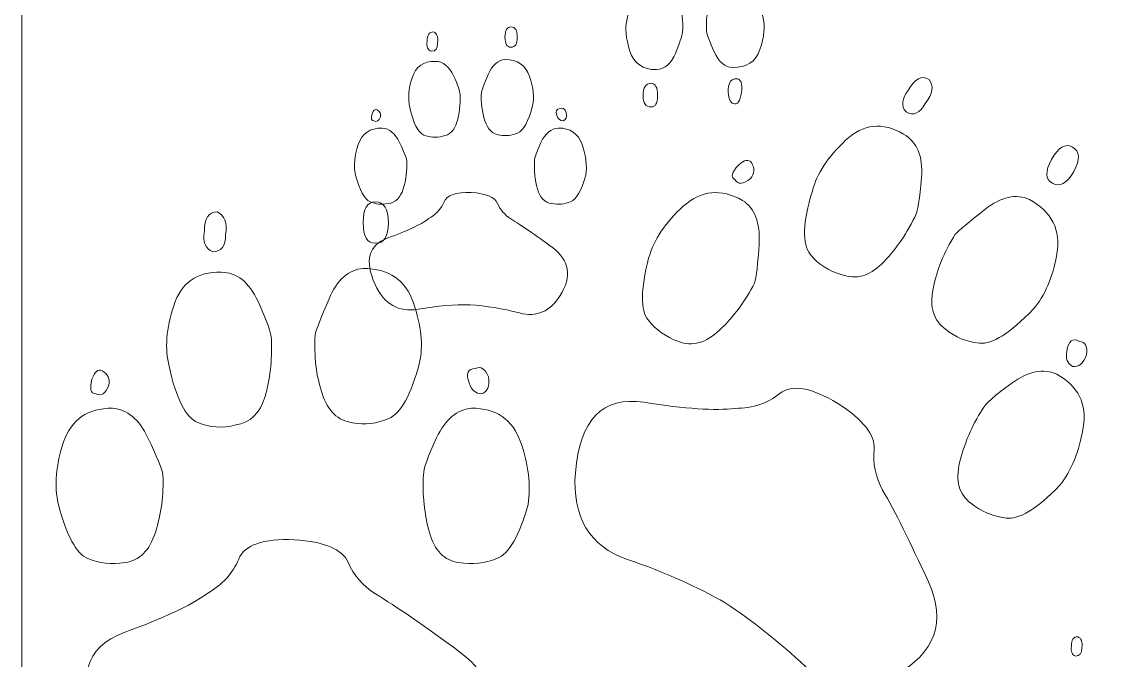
# Model space of a CAD drawing. Header units: centimetres. Extents: x -9.9 to 9.7, y -12.2 to 6.9.
# Drawn here: x -9.906 to -6.419, y -3.515 to -1.465 of the extents above; entities that cross this region are included whole.
import ezdxf

# ---------------------------------------------------------------- set-up
doc = ezdxf.new("R2010")
doc.units = ezdxf.units.CM
doc.header["$MEASUREMENT"] = 0
doc.layers.add('layer 1', color=7, linetype='Continuous')

msp = doc.modelspace()

# ---------------------------------------------------------------- linework, layer by layer
at = {"layer": 'layer 1', "color": 177, "lineweight": 9}
msp.add_lwpolyline([(-9.90571, -12.21967), (-0.51173, -12.21967), (-0.51173, 6.88143), (-9.90571, 6.88143), (-9.90571, -12.21967)], close=True, dxfattribs=at)
for points, knots in [([(-7.86711, -1.61873), (-7.83983, -1.61673), (-7.81954, -1.59944), (-7.80624, -1.56651), (-7.80624, -1.56651), (-7.79293, -1.53391), (-7.78528, -1.51129), (-7.78329, -1.49898), (-7.78329, -1.49898), (-7.78129, -1.46372), (-7.78495, -1.43079), (-7.7936, -1.39985), (-7.7936, -1.39985), (-7.80225, -1.36892), (-7.81954, -1.35096), (-7.84482, -1.34597), (-7.84482, -1.34597), (-7.86877, -1.34597), (-7.89106, -1.35029), (-7.91168, -1.35961), (-7.91168, -1.35961), (-7.93197, -1.36859), (-7.94861, -1.40052), (-7.96158, -1.45507), (-7.96158, -1.45507), (-7.9689, -1.48434), (-7.9659, -1.51894), (-7.9526, -1.55886), (-7.9526, -1.55886), (-7.93929, -1.59877), (-7.91069, -1.61873), (-7.86711, -1.61873)], [0, 0, 0, 0, 0.1111111, 0.1111111, 0.1111111, 0.1111111, 0.2222222, 0.2222222, 0.2222222, 0.2222222, 0.3333333, 0.3333333, 0.3333333, 0.3333333, 0.4444444, 0.4444444, 0.4444444, 0.4444444, 0.5555556, 0.5555556, 0.5555556, 0.5555556, 0.6666667, 0.6666667, 0.6666667, 0.6666667, 0.7777778, 0.7777778, 0.7777778, 0.7777778, 1, 1, 1, 1]), ([(-7.62362, -1.61174), (-7.57805, -1.61308), (-7.54844, -1.59378), (-7.53481, -1.55387), (-7.53481, -1.55387), (-7.52117, -1.51395), (-7.51784, -1.47869), (-7.52516, -1.44809), (-7.52516, -1.44809), (-7.54013, -1.39353), (-7.55776, -1.36193), (-7.57838, -1.35329), (-7.57838, -1.35329), (-7.59867, -1.3443), (-7.61963, -1.34198), (-7.64125, -1.34597), (-7.64125, -1.34597), (-7.66653, -1.34796), (-7.68416, -1.36426), (-7.69414, -1.39553), (-7.69414, -1.39553), (-7.70412, -1.4268), (-7.70844, -1.45973), (-7.70645, -1.49499), (-7.70645, -1.49499), (-7.70512, -1.50597), (-7.6968, -1.52825), (-7.6815, -1.56185), (-7.6815, -1.56185), (-7.6662, -1.59511), (-7.6469, -1.61174), (-7.62362, -1.61174)], [0, 0, 0, 0, 0.1111111, 0.1111111, 0.1111111, 0.1111111, 0.2222222, 0.2222222, 0.2222222, 0.2222222, 0.3333333, 0.3333333, 0.3333333, 0.3333333, 0.4444444, 0.4444444, 0.4444444, 0.4444444, 0.5555556, 0.5555556, 0.5555556, 0.5555556, 0.6666667, 0.6666667, 0.6666667, 0.6666667, 0.7777778, 0.7777778, 0.7777778, 0.7777778, 1, 1, 1, 1]), ([(-8.58339, -1.49744), (-8.57168, -1.50225), (-8.56717, -1.51426), (-8.57018, -1.53348), (-8.57018, -1.53348), (-8.57018, -1.55119), (-8.57678, -1.5599), (-8.5903, -1.5599), (-8.5903, -1.5599), (-8.60201, -1.5557), (-8.60651, -1.54489), (-8.60351, -1.52747), (-8.60351, -1.52747), (-8.60351, -1.50735), (-8.5969, -1.49744), (-8.58339, -1.49744)], [0, 0, 0, 0, 0.2, 0.2, 0.2, 0.2, 0.4, 0.4, 0.4, 0.4, 0.6, 0.6, 0.6, 0.6, 1, 1, 1, 1]), ([(-8.33445, -1.48153), (-8.32094, -1.48153), (-8.31403, -1.49234), (-8.31403, -1.51426), (-8.31403, -1.51426), (-8.31403, -1.53588), (-8.32094, -1.54669), (-8.33445, -1.54669), (-8.33445, -1.54669), (-8.34736, -1.54669), (-8.35367, -1.53588), (-8.35367, -1.51426), (-8.35367, -1.51426), (-8.35367, -1.49234), (-8.34736, -1.48153), (-8.33445, -1.48153)], [0, 0, 0, 0, 0.2, 0.2, 0.2, 0.2, 0.4, 0.4, 0.4, 0.4, 0.6, 0.6, 0.6, 0.6, 1, 1, 1, 1]), ([(-8.57708, -1.59233), (-8.55246, -1.59233), (-8.53324, -1.60765), (-8.51913, -1.63828), (-8.51913, -1.63828), (-8.50501, -1.66861), (-8.49811, -1.68873), (-8.49811, -1.69804), (-8.49811, -1.69804), (-8.49691, -1.73137), (-8.50021, -1.7614), (-8.50802, -1.78782), (-8.50802, -1.78782), (-8.51612, -1.81425), (-8.53144, -1.82896), (-8.55426, -1.83256), (-8.55426, -1.83256), (-8.57528, -1.83797), (-8.5954, -1.83647), (-8.61402, -1.82866), (-8.61402, -1.82866), (-8.63294, -1.82085), (-8.64795, -1.79112), (-8.65906, -1.74008), (-8.65906, -1.74008), (-8.66597, -1.71275), (-8.66357, -1.68092), (-8.65185, -1.64488), (-8.65185, -1.64488), (-8.64014, -1.60885), (-8.61522, -1.59113), (-8.57708, -1.59233)], [0, 0, 0, 0, 0.1111111, 0.1111111, 0.1111111, 0.1111111, 0.2222222, 0.2222222, 0.2222222, 0.2222222, 0.3333333, 0.3333333, 0.3333333, 0.3333333, 0.4444444, 0.4444444, 0.4444444, 0.4444444, 0.5555556, 0.5555556, 0.5555556, 0.5555556, 0.6666667, 0.6666667, 0.6666667, 0.6666667, 0.7777778, 0.7777778, 0.7777778, 0.7777778, 1, 1, 1, 1]), ([(-8.35367, -1.58633), (-8.31313, -1.58633), (-8.28701, -1.60435), (-8.27439, -1.64038), (-8.27439, -1.64038), (-8.26208, -1.67641), (-8.25908, -1.70764), (-8.26478, -1.73407), (-8.26478, -1.73407), (-8.2783, -1.78512), (-8.29451, -1.81455), (-8.31313, -1.82235), (-8.31313, -1.82235), (-8.33205, -1.83046), (-8.35097, -1.83256), (-8.37049, -1.82896), (-8.37049, -1.82896), (-8.39331, -1.82626), (-8.40922, -1.81064), (-8.41823, -1.78302), (-8.41823, -1.78302), (-8.42754, -1.75509), (-8.43114, -1.72446), (-8.42934, -1.69083), (-8.42934, -1.69083), (-8.42754, -1.68332), (-8.42033, -1.6644), (-8.40742, -1.63407), (-8.40742, -1.63407), (-8.39451, -1.60405), (-8.37649, -1.58813), (-8.35367, -1.58633)], [0, 0, 0, 0, 0.1111111, 0.1111111, 0.1111111, 0.1111111, 0.2222222, 0.2222222, 0.2222222, 0.2222222, 0.3333333, 0.3333333, 0.3333333, 0.3333333, 0.4444444, 0.4444444, 0.4444444, 0.4444444, 0.5555556, 0.5555556, 0.5555556, 0.5555556, 0.6666667, 0.6666667, 0.6666667, 0.6666667, 0.7777778, 0.7777778, 0.7777778, 0.7777778, 1, 1, 1, 1]), ([(-6.99173, -1.6499), (-6.97556, -1.67005), (-6.97938, -1.69595), (-7.00373, -1.72731), (-7.00373, -1.72731), (-7.02123, -1.75895), (-7.04163, -1.76797), (-7.06576, -1.75462), (-7.06576, -1.75462), (-7.08253, -1.73555), (-7.07989, -1.71179), (-7.05732, -1.68365), (-7.05732, -1.68365), (-7.03745, -1.64772), (-7.01586, -1.63655), (-6.99173, -1.6499)], [0, 0, 0, 0, 0.2, 0.2, 0.2, 0.2, 0.4, 0.4, 0.4, 0.4, 0.6, 0.6, 0.6, 0.6, 1, 1, 1, 1]), ([(-7.88474, -1.73848), (-7.87044, -1.73848), (-7.86345, -1.7265), (-7.86345, -1.70255), (-7.86345, -1.70255), (-7.86345, -1.67594), (-7.87044, -1.66264), (-7.88474, -1.66264), (-7.88474, -1.66264), (-7.9017, -1.66264), (-7.91002, -1.67594), (-7.91002, -1.70255), (-7.91002, -1.70255), (-7.91002, -1.7265), (-7.9017, -1.73848), (-7.88474, -1.73848)], [0, 0, 0, 0, 0.2, 0.2, 0.2, 0.2, 0.4, 0.4, 0.4, 0.4, 0.6, 0.6, 0.6, 0.6, 1, 1, 1, 1]), ([(-7.61963, -1.72784), (-7.60665, -1.73249), (-7.59834, -1.72052), (-7.59435, -1.69191), (-7.59435, -1.69191), (-7.58969, -1.66264), (-7.59568, -1.648), (-7.61198, -1.648), (-7.61198, -1.648), (-7.62628, -1.648), (-7.6346, -1.65898), (-7.63726, -1.68093), (-7.63726, -1.68093), (-7.63726, -1.70887), (-7.63127, -1.72451), (-7.61963, -1.72784)], [0, 0, 0, 0, 0.2, 0.2, 0.2, 0.2, 0.4, 0.4, 0.4, 0.4, 0.6, 0.6, 0.6, 0.6, 1, 1, 1, 1]), ([(-8.1768, -1.74368), (-8.16869, -1.73978), (-8.16179, -1.74398), (-8.15668, -1.75689), (-8.15668, -1.75689), (-8.15428, -1.77161), (-8.15788, -1.78031), (-8.16719, -1.78332), (-8.16719, -1.78332), (-8.1765, -1.78332), (-8.18311, -1.77791), (-8.18671, -1.7665), (-8.18671, -1.7665), (-8.19242, -1.75149), (-8.18911, -1.74368), (-8.1768, -1.74368)], [0, 0, 0, 0, 0.2, 0.2, 0.2, 0.2, 0.4, 0.4, 0.4, 0.4, 0.6, 0.6, 0.6, 0.6, 1, 1, 1, 1]), ([(-8.76446, -1.74728), (-8.75515, -1.75269), (-8.75155, -1.76019), (-8.75395, -1.7701), (-8.75395, -1.7701), (-8.75936, -1.78362), (-8.76596, -1.78812), (-8.77437, -1.78332), (-8.77437, -1.78332), (-8.78248, -1.78332), (-8.78458, -1.77581), (-8.78038, -1.76049), (-8.78038, -1.76049), (-8.77617, -1.74878), (-8.77107, -1.74428), (-8.76446, -1.74728)], [0, 0, 0, 0, 0.2, 0.2, 0.2, 0.2, 0.4, 0.4, 0.4, 0.4, 0.6, 0.6, 0.6, 0.6, 1, 1, 1, 1]), ([(-8.74795, -1.80614), (-8.72482, -1.80794), (-8.70651, -1.82356), (-8.69239, -1.85268), (-8.69239, -1.85268), (-8.67828, -1.88211), (-8.67047, -1.90163), (-8.66867, -1.91094), (-8.66867, -1.91094), (-8.66747, -1.94247), (-8.67137, -1.9728), (-8.68068, -2.00163), (-8.68068, -2.00163), (-8.68969, -2.03015), (-8.70561, -2.04607), (-8.72843, -2.04907), (-8.72843, -2.04907), (-8.74975, -2.05267), (-8.76897, -2.05057), (-8.78698, -2.04276), (-8.78698, -2.04276), (-8.805, -2.03526), (-8.82032, -2.00673), (-8.83323, -1.95748), (-8.83323, -1.95748), (-8.84013, -1.92775), (-8.83743, -1.89502), (-8.82512, -1.85929), (-8.82512, -1.85929), (-8.81281, -1.82386), (-8.78728, -1.80614), (-8.74795, -1.80614)], [0, 0, 0, 0, 0.1111111, 0.1111111, 0.1111111, 0.1111111, 0.2222222, 0.2222222, 0.2222222, 0.2222222, 0.3333333, 0.3333333, 0.3333333, 0.3333333, 0.4444444, 0.4444444, 0.4444444, 0.4444444, 0.5555556, 0.5555556, 0.5555556, 0.5555556, 0.6666667, 0.6666667, 0.6666667, 0.6666667, 0.7777778, 0.7777778, 0.7777778, 0.7777778, 1, 1, 1, 1]), ([(-8.18311, -1.80614), (-8.14437, -1.80614), (-8.11854, -1.82386), (-8.10593, -1.85929), (-8.10593, -1.85929), (-8.09332, -1.89502), (-8.08942, -1.92775), (-8.09422, -1.95748), (-8.09422, -1.95748), (-8.10773, -2.00673), (-8.12395, -2.03526), (-8.14317, -2.04276), (-8.14317, -2.04276), (-8.16209, -2.05057), (-8.18221, -2.05267), (-8.20323, -2.04907), (-8.20323, -2.04907), (-8.22605, -2.04607), (-8.24166, -2.03015), (-8.24947, -2.00163), (-8.24947, -2.00163), (-8.25728, -1.9728), (-8.26058, -1.94247), (-8.25878, -1.91094), (-8.25878, -1.91094), (-8.25878, -1.90163), (-8.25187, -1.88211), (-8.23806, -1.85268), (-8.23806, -1.85268), (-8.22425, -1.82356), (-8.20593, -1.80794), (-8.18311, -1.80614)], [0, 0, 0, 0, 0.1111111, 0.1111111, 0.1111111, 0.1111111, 0.2222222, 0.2222222, 0.2222222, 0.2222222, 0.3333333, 0.3333333, 0.3333333, 0.3333333, 0.4444444, 0.4444444, 0.4444444, 0.4444444, 0.5555556, 0.5555556, 0.5555556, 0.5555556, 0.6666667, 0.6666667, 0.6666667, 0.6666667, 0.7777778, 0.7777778, 0.7777778, 0.7777778, 1, 1, 1, 1]), ([(-7.07421, -1.82559), (-7.03023, -1.84992), (-7.01104, -1.89625), (-7.01609, -1.9649), (-7.01609, -1.9649), (-7.02085, -2.033), (-7.02839, -2.07576), (-7.03759, -2.09238), (-7.03759, -2.09238), (-7.06837, -2.15309), (-7.10393, -2.20346), (-7.14398, -2.24294), (-7.14398, -2.24294), (-7.18456, -2.28212), (-7.22645, -2.29327), (-7.27077, -2.27716), (-7.27077, -2.27716), (-7.31364, -2.26604), (-7.34809, -2.24349), (-7.37363, -2.21115), (-7.37363, -2.21115), (-7.3997, -2.17852), (-7.39715, -2.1106), (-7.36656, -2.00846), (-7.36656, -2.00846), (-7.3519, -1.95283), (-7.31616, -1.89836), (-7.25965, -1.84558), (-7.25965, -1.84558), (-7.20314, -1.79279), (-7.14113, -1.78578), (-7.07421, -1.82559)], [0, 0, 0, 0, 0.1111111, 0.1111111, 0.1111111, 0.1111111, 0.2222222, 0.2222222, 0.2222222, 0.2222222, 0.3333333, 0.3333333, 0.3333333, 0.3333333, 0.4444444, 0.4444444, 0.4444444, 0.4444444, 0.5555556, 0.5555556, 0.5555556, 0.5555556, 0.6666667, 0.6666667, 0.6666667, 0.6666667, 0.7777778, 0.7777778, 0.7777778, 0.7777778, 1, 1, 1, 1]), ([(-6.53144, -1.8674), (-6.5073, -1.88075), (-6.50565, -1.90688), (-6.5273, -1.94603), (-6.5273, -1.94603), (-6.54866, -1.98464), (-6.57168, -1.99712), (-6.59581, -1.98377), (-6.59581, -1.98377), (-6.61887, -1.97102), (-6.61945, -1.94548), (-6.59809, -1.90687), (-6.59809, -1.90687), (-6.57644, -1.86772), (-6.55449, -1.85464), (-6.53144, -1.8674)], [0, 0, 0, 0, 0.2, 0.2, 0.2, 0.2, 0.4, 0.4, 0.4, 0.4, 0.6, 0.6, 0.6, 0.6, 1, 1, 1, 1]), ([(-7.56191, -1.9172), (-7.55062, -1.93605), (-7.55161, -1.95302), (-7.56569, -1.96834), (-7.56569, -1.96834), (-7.58869, -1.98714), (-7.60493, -1.98865), (-7.6152, -1.97177), (-7.6152, -1.97177), (-7.62968, -1.96376), (-7.62602, -1.94827), (-7.60338, -1.92508), (-7.60338, -1.92508), (-7.58431, -1.90832), (-7.57074, -1.90531), (-7.56191, -1.9172)], [0, 0, 0, 0, 0.2, 0.2, 0.2, 0.2, 0.4, 0.4, 0.4, 0.4, 0.6, 0.6, 0.6, 0.6, 1, 1, 1, 1]), ([(-8.46207, -2.01304), (-8.41433, -2.01634), (-8.3864, -2.02835), (-8.37739, -2.04847), (-8.37739, -2.04847), (-8.36868, -2.06889), (-8.35427, -2.08541), (-8.33445, -2.09832), (-8.33445, -2.09832), (-8.30142, -2.11814), (-8.25728, -2.14877), (-8.20142, -2.18991), (-8.20142, -2.18991), (-8.14587, -2.23074), (-8.13746, -2.28239), (-8.1768, -2.34455), (-8.1768, -2.34455), (-8.20863, -2.3956), (-8.25187, -2.41422), (-8.30652, -2.40011), (-8.30652, -2.40011), (-8.36148, -2.38599), (-8.41433, -2.37728), (-8.46538, -2.37368), (-8.46538, -2.37368), (-8.51462, -2.37248), (-8.57048, -2.37728), (-8.63294, -2.3881), (-8.63294, -2.3881), (-8.6954, -2.39891), (-8.74134, -2.37248), (-8.77077, -2.30852), (-8.77077, -2.30852), (-8.8053, -2.23165), (-8.79179, -2.1821), (-8.72993, -2.15928), (-8.72993, -2.15928), (-8.66807, -2.13675), (-8.62483, -2.11634), (-8.59991, -2.09832), (-8.59991, -2.09832), (-8.57528, -2.0842), (-8.55847, -2.06589), (-8.54946, -2.04367), (-8.54946, -2.04367), (-8.54045, -2.02144), (-8.51132, -2.01123), (-8.46207, -2.01304)], [0, 0, 0, 0, 0.0769231, 0.0769231, 0.0769231, 0.0769231, 0.1538462, 0.1538462, 0.1538462, 0.1538462, 0.2307692, 0.2307692, 0.2307692, 0.2307692, 0.3076923, 0.3076923, 0.3076923, 0.3076923, 0.3846154, 0.3846154, 0.3846154, 0.3846154, 0.4615385, 0.4615385, 0.4615385, 0.4615385, 0.5384615, 0.5384615, 0.5384615, 0.5384615, 0.6153846, 0.6153846, 0.6153846, 0.6153846, 0.6923077, 0.6923077, 0.6923077, 0.6923077, 0.7692308, 0.7692308, 0.7692308, 0.7692308, 0.8461538, 0.8461538, 0.8461538, 0.8461538, 1, 1, 1, 1]), ([(-7.59056, -2.03863), (-7.55104, -2.06469), (-7.53376, -2.11067), (-7.53733, -2.17663), (-7.53733, -2.17663), (-7.54119, -2.24313), (-7.54653, -2.2857), (-7.55251, -2.3041), (-7.55251, -2.3041), (-7.58151, -2.3616), (-7.61845, -2.4119), (-7.66355, -2.45419), (-7.66355, -2.45419), (-7.70782, -2.49624), (-7.75196, -2.50894), (-7.79569, -2.49175), (-7.79569, -2.49175), (-7.83732, -2.47713), (-7.86957, -2.45439), (-7.89403, -2.42265), (-7.89403, -2.42265), (-7.91879, -2.39144), (-7.91796, -2.32537), (-7.89237, -2.22466), (-7.89237, -2.22466), (-7.87534, -2.16475), (-7.83817, -2.10896), (-7.78089, -2.05731), (-7.78089, -2.05731), (-7.72389, -2.00619), (-7.66081, -1.99977), (-7.59056, -2.03863)], [0, 0, 0, 0, 0.1111111, 0.1111111, 0.1111111, 0.1111111, 0.2222222, 0.2222222, 0.2222222, 0.2222222, 0.3333333, 0.3333333, 0.3333333, 0.3333333, 0.4444444, 0.4444444, 0.4444444, 0.4444444, 0.5555556, 0.5555556, 0.5555556, 0.5555556, 0.6666667, 0.6666667, 0.6666667, 0.6666667, 0.7777778, 0.7777778, 0.7777778, 0.7777778, 1, 1, 1, 1]), ([(-6.66929, -2.03557), (-6.59689, -2.07562), (-6.56803, -2.13361), (-6.58111, -2.21042), (-6.58111, -2.21042), (-6.59472, -2.28693), (-6.62021, -2.34567), (-6.6565, -2.38723), (-6.6565, -2.38723), (-6.73106, -2.46504), (-6.78909, -2.50158), (-6.83005, -2.49713), (-6.83005, -2.49713), (-6.87185, -2.49292), (-6.90771, -2.47799), (-6.93901, -2.45227), (-6.93901, -2.45227), (-6.9771, -2.4249), (-6.99009, -2.38129), (-6.97889, -2.32305), (-6.97889, -2.32305), (-6.96792, -2.26398), (-6.9441, -2.20572), (-6.90766, -2.14744), (-6.90766, -2.14744), (-6.89703, -2.13581), (-6.86547, -2.10915), (-6.81245, -2.06774), (-6.81245, -2.06774), (-6.75972, -2.02687), (-6.71182, -2.01625), (-6.66929, -2.03557)], [0, 0, 0, 0, 0.1111111, 0.1111111, 0.1111111, 0.1111111, 0.2222222, 0.2222222, 0.2222222, 0.2222222, 0.3333333, 0.3333333, 0.3333333, 0.3333333, 0.4444444, 0.4444444, 0.4444444, 0.4444444, 0.5555556, 0.5555556, 0.5555556, 0.5555556, 0.6666667, 0.6666667, 0.6666667, 0.6666667, 0.7777778, 0.7777778, 0.7777778, 0.7777778, 1, 1, 1, 1]), ([(-8.76991, -2.04338), (-8.74233, -2.04338), (-8.72823, -2.06544), (-8.72823, -2.11018), (-8.72823, -2.11018), (-8.72823, -2.15431), (-8.74233, -2.17637), (-8.76991, -2.17637), (-8.76991, -2.17637), (-8.79626, -2.17637), (-8.80913, -2.15431), (-8.80913, -2.11018), (-8.80913, -2.11018), (-8.80913, -2.06544), (-8.79626, -2.04338), (-8.76991, -2.04338)], [0, 0, 0, 0, 0.2, 0.2, 0.2, 0.2, 0.4, 0.4, 0.4, 0.4, 0.6, 0.6, 0.6, 0.6, 1, 1, 1, 1]), ([(-9.27796, -2.07586), (-9.25406, -2.08567), (-9.24487, -2.11018), (-9.251, -2.1494), (-9.251, -2.1494), (-9.251, -2.18556), (-9.26448, -2.20334), (-9.29206, -2.20334), (-9.29206, -2.20334), (-9.31596, -2.19476), (-9.32515, -2.17269), (-9.31902, -2.13715), (-9.31902, -2.13715), (-9.31902, -2.09609), (-9.30554, -2.07586), (-9.27796, -2.07586)], [0, 0, 0, 0, 0.2, 0.2, 0.2, 0.2, 0.4, 0.4, 0.4, 0.4, 0.6, 0.6, 0.6, 0.6, 1, 1, 1, 1]), ([(-8.80913, -2.25727), (-8.7264, -2.25727), (-8.67308, -2.29404), (-8.64734, -2.36758), (-8.64734, -2.36758), (-8.62221, -2.44112), (-8.61608, -2.50486), (-8.62773, -2.55879), (-8.62773, -2.55879), (-8.6553, -2.66297), (-8.6884, -2.72303), (-8.7264, -2.73897), (-8.7264, -2.73897), (-8.765, -2.75552), (-8.80361, -2.75981), (-8.84345, -2.75245), (-8.84345, -2.75245), (-8.89003, -2.74694), (-8.92251, -2.71507), (-8.94089, -2.65868), (-8.94089, -2.65868), (-8.95989, -2.60169), (-8.96725, -2.53918), (-8.96357, -2.47054), (-8.96357, -2.47054), (-8.95989, -2.45522), (-8.94518, -2.41661), (-8.91883, -2.35471), (-8.91883, -2.35471), (-8.89248, -2.29342), (-8.85571, -2.26094), (-8.80913, -2.25727)], [0, 0, 0, 0, 0.1111111, 0.1111111, 0.1111111, 0.1111111, 0.2222222, 0.2222222, 0.2222222, 0.2222222, 0.3333333, 0.3333333, 0.3333333, 0.3333333, 0.4444444, 0.4444444, 0.4444444, 0.4444444, 0.5555556, 0.5555556, 0.5555556, 0.5555556, 0.6666667, 0.6666667, 0.6666667, 0.6666667, 0.7777778, 0.7777778, 0.7777778, 0.7777778, 1, 1, 1, 1]), ([(-9.26509, -2.26952), (-9.21484, -2.26952), (-9.17561, -2.30078), (-9.14681, -2.36329), (-9.14681, -2.36329), (-9.11801, -2.42519), (-9.10391, -2.46625), (-9.10391, -2.48525), (-9.10391, -2.48525), (-9.10146, -2.55327), (-9.1082, -2.61456), (-9.12414, -2.66849), (-9.12414, -2.66849), (-9.14068, -2.72242), (-9.17194, -2.75245), (-9.21851, -2.75981), (-9.21851, -2.75981), (-9.26141, -2.77084), (-9.30248, -2.76777), (-9.34047, -2.75184), (-9.34047, -2.75184), (-9.37908, -2.7359), (-9.40972, -2.67523), (-9.4324, -2.57105), (-9.4324, -2.57105), (-9.4465, -2.51528), (-9.44159, -2.45031), (-9.41769, -2.37677), (-9.41769, -2.37677), (-9.39379, -2.30323), (-9.34292, -2.26707), (-9.26509, -2.26952)], [0, 0, 0, 0, 0.1111111, 0.1111111, 0.1111111, 0.1111111, 0.2222222, 0.2222222, 0.2222222, 0.2222222, 0.3333333, 0.3333333, 0.3333333, 0.3333333, 0.4444444, 0.4444444, 0.4444444, 0.4444444, 0.5555556, 0.5555556, 0.5555556, 0.5555556, 0.6666667, 0.6666667, 0.6666667, 0.6666667, 0.7777778, 0.7777778, 0.7777778, 0.7777778, 1, 1, 1, 1]), ([(-6.50886, -2.49131), (-6.49053, -2.49234), (-6.48235, -2.50667), (-6.48599, -2.53478), (-6.48599, -2.53478), (-6.49623, -2.56343), (-6.51127, -2.57542), (-6.53086, -2.57159), (-6.53086, -2.57159), (-6.54749, -2.56239), (-6.55394, -2.54621), (-6.54911, -2.52227), (-6.54911, -2.52227), (-6.54446, -2.48982), (-6.53085, -2.47914), (-6.50886, -2.49131)], [0, 0, 0, 0, 0.2, 0.2, 0.2, 0.2, 0.4, 0.4, 0.4, 0.4, 0.6, 0.6, 0.6, 0.6, 1, 1, 1, 1]), ([(-9.64751, -2.58575), (-9.62851, -2.59679), (-9.62116, -2.61211), (-9.62606, -2.63233), (-9.62606, -2.63233), (-9.63709, -2.65991), (-9.65058, -2.6691), (-9.66774, -2.6593), (-9.66774, -2.6593), (-9.68428, -2.6593), (-9.68857, -2.64398), (-9.67999, -2.61272), (-9.67999, -2.61272), (-9.67141, -2.58882), (-9.66099, -2.57963), (-9.64751, -2.58575)], [0, 0, 0, 0, 0.2, 0.2, 0.2, 0.2, 0.4, 0.4, 0.4, 0.4, 0.6, 0.6, 0.6, 0.6, 1, 1, 1, 1]), ([(-8.44816, -2.5784), (-8.43161, -2.57043), (-8.41752, -2.57901), (-8.4071, -2.60537), (-8.4071, -2.60537), (-8.4022, -2.6354), (-8.40955, -2.65317), (-8.42855, -2.6593), (-8.42855, -2.6593), (-8.44755, -2.6593), (-8.46103, -2.64827), (-8.46838, -2.62498), (-8.46838, -2.62498), (-8.48003, -2.59433), (-8.47329, -2.5784), (-8.44816, -2.5784)], [0, 0, 0, 0, 0.2, 0.2, 0.2, 0.2, 0.4, 0.4, 0.4, 0.4, 0.6, 0.6, 0.6, 0.6, 1, 1, 1, 1]), ([(-6.58183, -2.59662), (-6.51265, -2.63489), (-6.48403, -2.69204), (-6.49651, -2.76778), (-6.49651, -2.76778), (-6.50929, -2.84405), (-6.53465, -2.90636), (-6.5726, -2.95471), (-6.5726, -2.95471), (-6.64539, -3.02931), (-6.70252, -3.06424), (-6.74426, -3.05866), (-6.74426, -3.05866), (-6.78576, -3.05391), (-6.82377, -3.03779), (-6.85775, -3.01059), (-6.85775, -3.01059), (-6.89554, -2.98268), (-6.9077, -2.93883), (-6.89346, -2.88017), (-6.89346, -2.88017), (-6.87893, -2.82098), (-6.85487, -2.76355), (-6.8205, -2.70902), (-6.8205, -2.70902), (-6.8113, -2.6924), (-6.77969, -2.66436), (-6.72595, -2.62546), (-6.72595, -2.62546), (-6.6725, -2.58708), (-6.62437, -2.57729), (-6.58183, -2.59662)], [0, 0, 0, 0, 0.1111111, 0.1111111, 0.1111111, 0.1111111, 0.2222222, 0.2222222, 0.2222222, 0.2222222, 0.3333333, 0.3333333, 0.3333333, 0.3333333, 0.4444444, 0.4444444, 0.4444444, 0.4444444, 0.5555556, 0.5555556, 0.5555556, 0.5555556, 0.6666667, 0.6666667, 0.6666667, 0.6666667, 0.7777778, 0.7777778, 0.7777778, 0.7777778, 1, 1, 1, 1]), ([(-7.28442, -2.69053), (-7.20241, -2.74359), (-7.1644, -2.79263), (-7.16819, -2.83746), (-7.16819, -2.83746), (-7.17281, -2.88253), (-7.16339, -2.92627), (-7.14075, -2.9689), (-7.14075, -2.9689), (-7.10134, -3.03693), (-7.05276, -3.13524), (-6.99366, -3.26388), (-6.99366, -3.26388), (-6.93479, -3.39169), (-6.9708, -3.49224), (-7.10245, -3.56439), (-7.10245, -3.56439), (-7.20973, -3.62411), (-7.30535, -3.61464), (-7.389, -3.53544), (-7.389, -3.53544), (-7.4732, -3.45595), (-7.55898, -3.38819), (-7.64659, -3.33133), (-7.64659, -3.33133), (-7.73335, -3.28053), (-7.83784, -3.23394), (-7.96007, -3.19154), (-7.96007, -3.19154), (-8.08229, -3.14914), (-8.13823, -3.05656), (-8.1276, -2.91327), (-8.1276, -2.91327), (-8.11333, -2.74187), (-8.04025, -2.66673), (-7.90724, -2.68708), (-7.90724, -2.68708), (-7.77452, -2.70797), (-7.67712, -2.71422), (-7.61481, -2.70667), (-7.61481, -2.70667), (-7.5569, -2.70579), (-7.50877, -2.68969), (-7.47073, -2.6589), (-7.47073, -2.6589), (-7.43269, -2.62812), (-7.37058, -2.63866), (-7.28442, -2.69053)], [0, 0, 0, 0, 0.0769231, 0.0769231, 0.0769231, 0.0769231, 0.1538462, 0.1538462, 0.1538462, 0.1538462, 0.2307692, 0.2307692, 0.2307692, 0.2307692, 0.3076923, 0.3076923, 0.3076923, 0.3076923, 0.3846154, 0.3846154, 0.3846154, 0.3846154, 0.4615385, 0.4615385, 0.4615385, 0.4615385, 0.5384615, 0.5384615, 0.5384615, 0.5384615, 0.6153846, 0.6153846, 0.6153846, 0.6153846, 0.6923077, 0.6923077, 0.6923077, 0.6923077, 0.7692308, 0.7692308, 0.7692308, 0.7692308, 0.8461538, 0.8461538, 0.8461538, 0.8461538, 1, 1, 1, 1]), ([(-9.6138, -2.70587), (-9.56661, -2.70955), (-9.52923, -2.74142), (-9.50043, -2.80087), (-9.50043, -2.80087), (-9.47162, -2.86093), (-9.45569, -2.90076), (-9.45201, -2.91976), (-9.45201, -2.91976), (-9.44956, -2.98411), (-9.45753, -3.04601), (-9.47653, -3.10484), (-9.47653, -3.10484), (-9.49491, -3.16306), (-9.52739, -3.19554), (-9.57397, -3.20167), (-9.57397, -3.20167), (-9.61748, -3.20902), (-9.6567, -3.20473), (-9.69348, -3.1888), (-9.69348, -3.1888), (-9.73025, -3.17348), (-9.7615, -3.11526), (-9.78785, -3.01475), (-9.78785, -3.01475), (-9.80195, -2.95408), (-9.79643, -2.88728), (-9.77131, -2.81435), (-9.77131, -2.81435), (-9.74618, -2.74203), (-9.69409, -2.70587), (-9.6138, -2.70587)], [0, 0, 0, 0, 0.1111111, 0.1111111, 0.1111111, 0.1111111, 0.2222222, 0.2222222, 0.2222222, 0.2222222, 0.3333333, 0.3333333, 0.3333333, 0.3333333, 0.4444444, 0.4444444, 0.4444444, 0.4444444, 0.5555556, 0.5555556, 0.5555556, 0.5555556, 0.6666667, 0.6666667, 0.6666667, 0.6666667, 0.7777778, 0.7777778, 0.7777778, 0.7777778, 1, 1, 1, 1]), ([(-8.46103, -2.70587), (-8.38197, -2.70587), (-8.32927, -2.74203), (-8.30353, -2.81435), (-8.30353, -2.81435), (-8.27779, -2.88728), (-8.26982, -2.95408), (-8.27963, -3.01475), (-8.27963, -3.01475), (-8.3072, -3.11526), (-8.3403, -3.17348), (-8.37952, -3.1888), (-8.37952, -3.1888), (-8.41813, -3.20473), (-8.45919, -3.20902), (-8.50209, -3.20167), (-8.50209, -3.20167), (-8.54867, -3.19554), (-8.58054, -3.16306), (-8.59647, -3.10484), (-8.59647, -3.10484), (-8.6124, -3.04601), (-8.61915, -2.98411), (-8.61547, -2.91976), (-8.61547, -2.91976), (-8.61547, -2.90076), (-8.60137, -2.86093), (-8.57318, -2.80087), (-8.57318, -2.80087), (-8.54499, -2.74142), (-8.50761, -2.70955), (-8.46103, -2.70587)], [0, 0, 0, 0, 0.1111111, 0.1111111, 0.1111111, 0.1111111, 0.2222222, 0.2222222, 0.2222222, 0.2222222, 0.3333333, 0.3333333, 0.3333333, 0.3333333, 0.4444444, 0.4444444, 0.4444444, 0.4444444, 0.5555556, 0.5555556, 0.5555556, 0.5555556, 0.6666667, 0.6666667, 0.6666667, 0.6666667, 0.7777778, 0.7777778, 0.7777778, 0.7777778, 1, 1, 1, 1]), ([(-9.03037, -3.12813), (-8.93293, -3.13487), (-8.87593, -3.15938), (-8.85755, -3.20045), (-8.85755, -3.20045), (-8.83977, -3.24212), (-8.81036, -3.27583), (-8.76991, -3.30218), (-8.76991, -3.30218), (-8.70249, -3.34263), (-8.6124, -3.40514), (-8.49841, -3.4891), (-8.49841, -3.4891), (-8.38504, -3.57245), (-8.36788, -3.67786), (-8.44816, -3.80472), (-8.44816, -3.80472), (-8.51312, -3.9089), (-8.60137, -3.9469), (-8.71291, -3.91809), (-8.71291, -3.91809), (-8.82506, -3.88929), (-8.93293, -3.87152), (-9.03711, -3.86416), (-9.03711, -3.86416), (-9.13762, -3.86171), (-9.25161, -3.87152), (-9.37908, -3.89358), (-9.37908, -3.89358), (-9.50656, -3.91564), (-9.60032, -3.86171), (-9.66038, -3.73117), (-9.66038, -3.73117), (-9.73086, -3.57428), (-9.70328, -3.47316), (-9.57703, -3.42659), (-9.57703, -3.42659), (-9.45079, -3.38062), (-9.36253, -3.33895), (-9.31167, -3.30218), (-9.31167, -3.30218), (-9.26141, -3.27337), (-9.22709, -3.23599), (-9.20871, -3.19064), (-9.20871, -3.19064), (-9.19032, -3.14529), (-9.13088, -3.12445), (-9.03037, -3.12813)], [0, 0, 0, 0, 0.0769231, 0.0769231, 0.0769231, 0.0769231, 0.1538462, 0.1538462, 0.1538462, 0.1538462, 0.2307692, 0.2307692, 0.2307692, 0.2307692, 0.3076923, 0.3076923, 0.3076923, 0.3076923, 0.3846154, 0.3846154, 0.3846154, 0.3846154, 0.4615385, 0.4615385, 0.4615385, 0.4615385, 0.5384615, 0.5384615, 0.5384615, 0.5384615, 0.6153846, 0.6153846, 0.6153846, 0.6153846, 0.6923077, 0.6923077, 0.6923077, 0.6923077, 0.7692308, 0.7692308, 0.7692308, 0.7692308, 0.8461538, 0.8461538, 0.8461538, 0.8461538, 1, 1, 1, 1]), ([(-6.51435, -3.4398), (-6.50264, -3.44461), (-6.49814, -3.45662), (-6.50114, -3.47584), (-6.50114, -3.47584), (-6.50114, -3.49355), (-6.50775, -3.50226), (-6.52126, -3.50226), (-6.52126, -3.50226), (-6.53297, -3.49806), (-6.53748, -3.48725), (-6.53447, -3.46983), (-6.53447, -3.46983), (-6.53447, -3.44971), (-6.52787, -3.4398), (-6.51435, -3.4398)], [0, 0, 0, 0, 0.2, 0.2, 0.2, 0.2, 0.4, 0.4, 0.4, 0.4, 0.6, 0.6, 0.6, 0.6, 1, 1, 1, 1])]:
    msp.add_open_spline(points, degree=3, knots=knots, dxfattribs=at)

doc.saveas('drawing.dxf')
